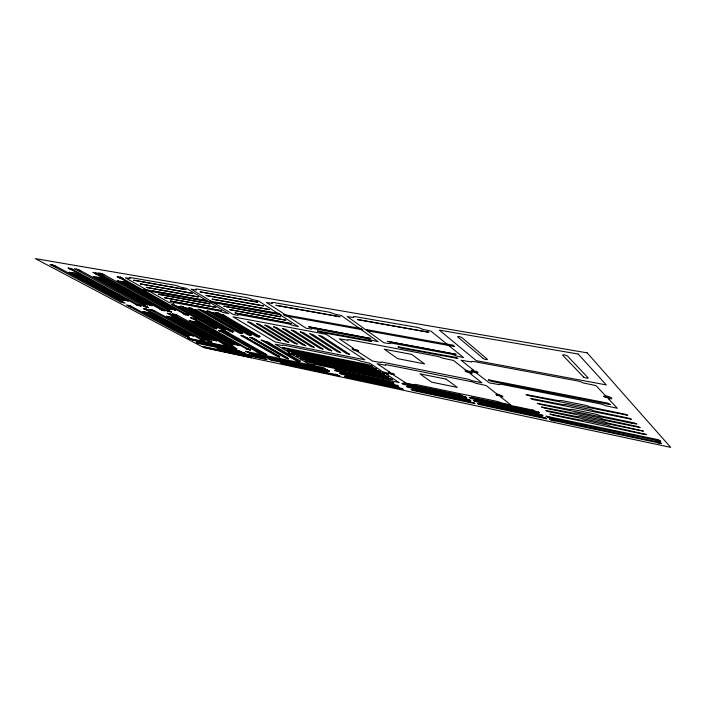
<?xml version="1.0" encoding="UTF-8"?>
<svg xmlns="http://www.w3.org/2000/svg" width="706" height="706" viewBox="0 0 706 706"><rect width="100%" height="100%" fill="white"/><g stroke="black" fill="none" stroke-linecap="round" stroke-linejoin="round"><path stroke-width="1.06" d="M631.905 423.212L636.821 423.979L634.482 422.991L599.782 415.702A4.642 0.838 14.9 0 0 594.576 413.919L573.343 409.586A4.563 0.821 15.2 0 0 570.192 409.639L537.222 403.302L540.972 404.609M529.862 395.837L627.722 415.296L625.322 414.263L589.845 406.938A4.757 0.891 15 0 0 584.489 405.103L562.814 400.77A4.677 0.874 15.2 0 0 559.637 400.858L526.014 394.583L529.879 395.898M300.368 331.864L303.615 332.738L331.785 350.811M349.646 354.412L346.478 353.556L318.741 335.341L322.042 336.224L349.673 354.35M264.935 325.139L268.068 325.995L297.226 343.99M386.738 374.339L387.126 374.321A3.945 0.671 17.2 0 0 388.053 373.748A3.945 0.671 17.2 0 0 383.773 372.106L382.608 371.674M414.51 384.841L406.294 383.217L392.801 374.551A3.98 0.68 17.1 0 1 388.503 372.9A3.98 0.68 17.1 0 1 389.456 372.318L389.774 372.168M273.637 326.79L276.796 327.655L305.716 345.658M322.969 349.143L319.889 348.296L291.357 330.143L294.57 331.017L322.995 349.073M282.444 328.458L285.63 329.323L314.267 347.431L311.222 346.584L282.426 328.519M339.939 316.782L275.87 305.283L339.965 316.729M331.767 350.873L328.652 350.026L300.359 331.935M340.645 352.638L337.468 351.756L309.484 333.62L312.776 334.467L340.68 352.568M247.841 321.892L250.912 322.748L280.52 340.689M535.077 399.314L530.762 398.546L534.566 399.878M534.548 399.808L631.411 419.249L629.046 418.243L593.949 410.945A4.704 0.865 15 0 0 588.672 409.127L567.218 404.794A4.624 0.847 15.2 0 0 564.059 404.873L535.104 399.269M297.182 344.051L294.19 343.213L264.918 325.201M641.886 433.784L646.652 434.578L610.69 426.389A4.501 0.777 14.9 0 0 605.73 424.703L585.106 420.397A4.421 0.768 15.1 0 0 582 420.388L549.886 414.078L553.522 415.313M540.955 404.547L631.914 423.247M608.801 397.301L609.613 398.131L608.281 397.955M189.482 337.406L185.669 336.48L126.312 304.939L130.328 305.839L189.499 337.362M305.672 345.737L302.662 344.89L273.628 326.869M545.235 408.192L640.174 427.598L637.88 426.618L603.471 419.329A4.598 0.821 14.9 0 0 598.379 417.599L577.358 413.275A4.518 0.803 15.1 0 0 574.225 413.301L541.528 407L545.244 408.262M549.974 411.316L545.756 410.583L548.165 411.58L643.448 431.128L607.178 422.929A4.545 0.803 14.9 0 0 602.094 421.191L581.276 416.875A4.474 0.785 15.1 0 0 578.161 416.884L550 411.263M370.721 338.536L308.778 326.834M553.513 415.252L641.886 433.828M603.868 396.145L608.828 397.24M387.532 341.342L456.147 354.324L387.515 341.413M280.485 340.751L277.537 339.921L247.815 321.945M308.787 326.772L370.738 338.483M288.772 342.401L285.815 341.554L256.357 323.489L259.437 324.363L288.825 342.331M465.175 370.871L469.437 371.859M472.958 370.906C477.062 370.588 481.527 374.409 474.026 371.771M289.486 352.744L289.284 352.753A3.715 0.591 18.1 0 0 288.798 353.379A3.715 0.591 18.1 0 0 292.946 354.95L307.781 363.475L314.938 364.852A3.636 0.574 17.9 0 1 316.394 364.578L385.935 379.104A3.812 0.627 17.2 0 1 390.392 380.605L399.137 382.599L386.747 374.392M263.409 305.945L206.064 295.505M269.198 309.59L212.038 299.106L269.215 309.519M245.847 351.394L322.695 367.473L325.704 369.026L249.024 352.974L245.838 351.447M274.793 313.19L217.969 302.706M477.671 401.387L476.824 401.22M198.289 296.961L146.327 287.404M285.736 320.206L229.45 309.634M206.073 295.426L263.506 305.875M469.393 371.93C472.623 373.792 465.475 372.115 465.175 370.959M474.044 371.683L472.967 370.915M204.21 300.5L152.496 290.925M291.066 323.622L235.019 312.987M496.124 394.628L500.166 395.51M659.466 440.8L654.912 439.6M353.715 349.293L357.527 350.15M501.048 396.304L497.077 395.378M133.761 280.194L186.137 289.654L133.743 280.264M215.833 307.331L164.472 297.703M221.455 310.746L170.331 301.03M229.441 309.537L285.78 320.136M654.93 439.52L659.501 440.738M146.345 287.342L198.315 296.899M235.045 312.917L291.119 323.56M537.01 413.725L536.242 413.045M103.764 275.005L99.996 273.416M239.59 332.252L242.193 332.773M497.077 395.289L496.133 394.636M540.752 416.787L540.002 416.125M500.122 395.589L500.651 396.004M248.362 333.991L250.992 334.512M158.541 294.252L210.088 303.907L158.523 294.331M256.816 335.659L259.481 336.188M382.281 372.212L383.164 372.38M164.489 297.632L215.824 307.313M389.677 372.786L393.277 373.668M464.027 397.857L466.145 398.978M170.349 300.95L221.472 310.675M100.014 273.346L103.773 274.943M186.569 308.416L185.369 308.028M194.935 309.987L193.709 309.59M80.034 270.875L76.336 269.233L78.287 269.86M297.279 360.334L299.829 360.881M214.006 327.39L216.495 327.893M222.461 329.058L224.976 329.578M292.099 354.412L290.89 354.015M230.606 330.673L233.156 331.193M177.506 315.776L174.285 314.355L177.533 315.706M143.883 305.83L145.692 306.378M246.57 337.609L246.147 337.53M255.431 339.383L254.954 339.286M320.771 367.358L324.213 368.355M188.175 337.009L186.596 336.541M324.16 368.417L322.13 368.002M131.298 306.792L129.604 306.272M210.767 341.713L209.152 341.245M534.671 411.201L532.589 410.054M538.299 414.175L536.992 413.787M542.023 417.237L540.734 416.849M277.723 355.771L278.208 355.868M185.299 335.782L186.931 336.277M286.345 357.571L286.83 357.668M250.259 352.876L248.618 352.515M128.113 305.398L129.851 305.936M207.873 340.477L209.514 340.963M248.512 352.515L247.091 351.87L250.295 352.806M229.847 345.04L231.524 345.543M461.998 395.987L459.862 394.848M470.355 402.058L468.316 400.955M410.239 387.206L409.533 387.038M414.872 390.294L414.201 390.136M389.359 381.699L388.229 381.319M393.93 384.664L392.801 384.293M398.643 387.726L396.534 386.641M338.077 370.932L337.477 370.774M342.931 373.898L342.331 373.739M166.898 310.243L168.028 310.499M169.961 311.646L168.919 311.417M347.405 376.819L348.102 376.916M233.951 348.287L234.498 348.429M241.117 351.994L240.269 351.72M262.729 358.207L261.82 357.916M248.521 356.654L249.059 356.795M220.034 349.152L219.548 349.029M191.953 339.489L192.817 339.78M199.207 343.151L198.774 343.037M207.07 347.811L207.899 348.084M96.29 272.984L92.795 272.375L162.274 310.322M95.239 273.716L98.734 274.325M96.793 277.184L93.368 276.584L95.769 277.882L99.184 278.491M77.192 273.831L74.792 273.407L125.571 300.606M79.257 274.775L75.939 274.193L73.521 272.895L76.848 273.487L128.368 301.135L122.985 299.37L126.233 299.988M206.893 300.641L143.477 289.239L145.771 290.528L209.091 301.947M202.701 310.905L205.393 311.408L242.846 333.153L240.234 332.641M211.721 312.599L214.439 313.111L251.645 334.9L249.006 334.37M220.413 314.232L223.167 314.744L260.126 336.577L257.452 336.047M176.465 306.21L179.05 306.695L217.166 328.272L214.65 327.778M185.14 307.842L187.752 308.328L225.646 329.949L223.096 329.446M193.497 309.404L196.144 309.908L233.81 331.573L231.233 331.061M206.117 311.831L202.913 311.09M215.162 313.535L211.941 312.784M223.89 315.167L220.634 314.417M179.792 307.11L176.685 306.386M186.613 308.398L188.493 308.751M194.98 309.969L196.877 310.322M273.399 312.511L274.837 313.12M202.825 299.829L204.246 300.429M145.665 303.836L142.321 303.201L147.775 304.992L96.316 277.105M146.61 304.515L144.201 304.057L93.845 276.664M159.741 309.096L163.112 309.74M161.806 310.225L165.178 310.878L95.804 272.895M608.21 397.928L605.113 397.319L603.859 396.234M170.596 313.861L167.234 313.208L225.196 344.846M357.792 350.856L354.986 350.15M169.263 314.32L172.617 314.973M150.678 313.261L148.366 312.811L190.867 335.571M169.608 316.888L166.316 316.244L171.593 317.974M152.47 314.073L147.254 312.361L150.457 312.987L193.55 336.127L188.634 334.512L191.758 335.156M227.129 332.235L224.605 331.732L264.053 354.112M228.859 333.047L223.502 331.282L226.997 331.979L266.965 354.721L261.908 353.062L265.306 353.777M245.282 337.097L279.408 356.345L278.243 356.098M254.142 338.871L288.039 358.145L286.415 357.695M246.623 337.592L247.1 337.689M255.493 339.374L255.969 339.462M265.5 341.669L268.139 342.207L300.394 361.207L297.835 360.678M268.765 342.569L265.747 341.88M393.427 374.277L390.78 373.606M383.173 372.389L385.829 373.077M292.178 354.412L294.049 354.8L292.875 354.077M210.379 339.127L207.167 338.456L212.153 340.089L169.149 316.8M211.112 339.674L208.799 339.198L166.775 316.332M223.008 343.796L226.247 344.475M224.746 344.749L227.976 345.428L170.128 313.773M278.393 355.93L278.852 356.027M287.015 357.73L287.483 357.827M251.654 354.174L327.796 370.244M253.304 355.092L329.331 371.162M269.127 359.133L324.689 370.897L326.216 371.815L270.742 360.042M549.895 419.09L660.401 442.53M550.98 419.991L661.204 443.412M281.129 362.902L337.159 374.824L338.659 375.724M282.718 363.802L339.815 376.086L335.138 374.277L337.212 375.53M321.98 367.976L320.771 367.438M357.854 350.882L358.754 350.97L357.51 350.211M393.489 374.295L394.354 374.392L393.26 373.73M481.007 404.3L481.88 404.414L480.592 403.55M472.729 398.228L473.629 398.387L472.305 397.452M405.067 384.055L405.879 384.152L404.432 383.261M248.547 356.777L249.165 357.068L208.023 348.199M199.251 343.054L197.636 342.242M233.968 348.411L235.53 349.232M220.034 349.038L219.372 348.729L261.714 357.81M122.217 301.903C126.586 304.295 117.372 300.209 122.191 301.868M129.878 305.972L131.342 306.731M186.949 336.321L188.193 336.947M53.868 266.012C47.514 262.57 60.654 268.492 53.877 266.038M129.551 306.21L128.113 305.486M186.543 336.48L185.334 335.871M192.932 339.886L194.185 340.548M198.254 342.922L196.524 342.004L240.102 351.182L241.77 352.109M191.326 339.383L193.073 340.318L236.713 349.479L235.019 348.543M206.443 347.705L208.12 348.596M69.541 272.366L120.479 299.529L122.8 299.979L71.924 272.79M143.344 311.734L185.996 334.476L188.228 334.944L145.639 312.184M219.019 348.905L217.342 348.005L261.758 357.412L263.382 358.321M68.464 268.148L138.297 305.698M143.803 308.654L202.181 340.045M70.891 268.571L140.644 306.148M146.142 309.113L204.44 340.521M78.304 269.886L80.052 270.813M145.718 306.422L147.183 307.251L143.9 305.919M209.55 341.016L210.776 341.651M209.091 341.166L207.873 340.548M149.469 305.16L99.281 277.74L101.77 278.182L151.896 305.627M213.83 340.318L171.955 317.444L174.356 317.921L216.151 340.795M231.091 345.816L232.742 346.284L231.55 345.596M238.919 350.935L240.119 351.597M249.58 356.901L251.195 357.792M168.61 310.816L170.058 311.584M168.275 311.072L166.837 310.322M231.038 345.737L229.821 345.102M117.637 280.873L167.366 308.478L169.864 308.946L120.196 281.323M189.623 320.824L231.012 343.796L233.395 344.281L192.085 321.309M172.811 309.616L123.259 281.985L125.836 282.444L175.317 310.093M236.183 344.943L194.98 321.971L197.451 322.457L238.584 345.437M120.205 277.14L188.202 315.317M193.541 318.318L250.012 350.017M117.584 276.681L185.687 314.832M191.035 317.824L247.603 349.514M259.199 353.212L219.628 330.885L222.134 331.379L261.626 353.724M283.018 363.978L280.829 362.734L285.436 364.49M338.236 370.888L336.691 369.988M343.098 373.853L341.572 372.971M477.697 401.335L476.382 400.452M290.846 353.935L289.645 353.274L292.866 354.024M346.602 376.051L348.093 376.898M337.3 370.738L335.756 369.794L388.194 380.79L389.641 381.734M342.154 373.703L340.636 372.777L392.783 383.773L394.213 384.699M347.167 376.766L345.684 375.857L397.522 386.853L398.916 387.762M387.188 380.578L388.238 381.258M391.786 383.561L392.818 384.232M465.863 370.2L467.231 370.729A4.58 0.882 16.3 0 1 472.023 372.627A4.58 0.882 16.3 0 1 470.496 373.297L469.949 373.377L481.933 382.837L471.52 380.578A4.404 0.812 16.3 0 0 466.384 378.822L383.04 362.266A4.157 0.741 17.2 0 0 381.019 362.54L372.486 361.04L357.227 351.226A4.245 0.777 17.5 0 1 352.585 349.417A4.245 0.777 17.5 0 1 353.415 348.676L353.697 348.49M382.458 371.585L369.838 363.246L360.74 361.225A4.024 0.697 17.5 0 0 356.018 359.636L284.103 345.225A3.839 0.635 18.2 0 0 282.665 345.552L275.358 344.263L289.522 352.691M385.82 373.147L386.897 373.862L382.281 372.283M404.838 384.002L403.408 383.049L460.956 395.078L462.271 396.031M409.339 386.994L407.936 386.058L465.113 398.087L466.401 399.022M413.981 390.083L412.604 389.165L469.402 401.185L470.664 402.102M353.6 348.42L339.251 338.836L348.076 340.274A4.404 0.838 17.6 0 1 350.061 339.868L437.023 356.256A4.668 0.927 16.6 0 1 442.441 358.101L453.446 360.431L465.775 370.129M390.762 373.509L389.668 372.856M354.968 350.052L353.724 349.302M408.95 386.27L410.389 387.162M413.61 389.377L415.022 390.25M389.686 372.115L377.11 363.705L385.652 365.276A4.13 0.732 17.2 0 1 387.656 364.958L470.681 381.54A4.377 0.803 16.3 0 1 475.712 383.243L486.143 385.538L496.83 393.966M496.874 394.001L498.18 394.513A4.298 0.768 16 0 1 502.601 396.251A4.298 0.768 16 0 1 501.013 396.754L500.501 396.754L510.906 405.059L500.96 402.808A4.139 0.706 16.1 0 0 496.23 401.202L416.566 384.611A3.909 0.653 16.9 0 0 414.51 384.761L414.519 384.779M472.482 398.166L471.184 397.222L533.789 410.301L534.936 411.254M476.55 401.158L475.279 400.223L537.425 413.292L538.554 414.228M480.733 404.238L479.489 403.32L541.175 416.372L542.287 417.29M473.382 370.041L461.106 360.228L471.634 361.975A4.836 0.98 16.1 0 1 474.467 361.631L577.208 380.887A5.224 1.085 14.8 0 1 583.05 382.899L595.943 385.582L605.316 395.51L606.745 396.075A5.136 1.024 14.6 0 1 611.696 398.096A5.136 1.024 14.6 0 1 609.19 398.678L608.413 398.784L617.353 408.28L605.201 405.641A4.907 0.935 14.7 0 0 599.765 403.779L502.31 384.505A4.554 0.856 15.9 0 0 499.495 384.682L489.443 382.908L476.215 372.883A4.642 0.9 16.2 0 1 471.405 370.968A4.642 0.9 16.2 0 1 472.967 370.288L473.488 370.147M583.5 376.969L562.806 355.321A2.603 0.6 14.8 0 1 564.447 354.95A2.603 0.6 14.8 0 1 567.606 356.159L588.063 377.807A2.462 0.521 14.7 0 1 586.439 378.081A2.462 0.521 14.7 0 1 583.491 376.969M353.688 317.444L353.68 317.418A4.942 1.05 17.6 0 1 355.895 316.765L416.814 327.302A5.145 1.138 16.8 0 1 422.815 329.358L430.845 331.052L463.604 357.598L456.067 355.965A4.818 0.98 16.4 0 0 450.419 354.024L392.298 343.24A4.633 0.918 17.1 0 0 389.986 343.645L383.87 342.754L347.29 316.535L353.653 317.515M272.137 303.306L272.048 303.192A4.695 0.944 18.6 0 1 273.743 302.556L328.299 311.99A4.863 1.015 18 0 1 334.026 313.949L341.307 315.494L378.134 341.686L371.197 340.151A4.545 0.891 17.4 0 0 365.867 338.333L313.429 328.608A4.395 0.83 18 0 0 311.637 329.067L306.192 328.281L266.444 302.486L272.101 303.377M428.727 332.217L357.315 319.527L428.71 332.261M398.122 346.858L400.867 348.067L457.956 358.498L455.193 357.289L398.131 346.84M196.162 289.919L191.088 289.178L233.359 314.532L238.213 315.211A4.21 0.75 18.8 0 1 239.563 314.708L286.98 323.498A4.333 0.803 18.3 0 1 292.099 325.228L298.444 326.64L258.37 300.853L251.742 299.432A4.624 0.909 18.9 0 0 246.279 297.579L197.265 289.107A4.501 0.838 19.4 0 0 196.047 289.778L196.162 289.919M546.047 416.196L548.703 417.749L660.781 441.285L658.38 439.741L546.082 416.161M148.622 307.657L78.79 269.71L74.368 268.686L144.395 306.686L148.542 307.701M149.637 309.44L208.102 341.13L212.1 342.101L153.776 310.393L149.637 309.44M50.188 264.512L121.017 302.186L125.112 303.139L54.415 265.447L50.232 264.485M317.524 330.964L320.259 332.173L371.762 341.58L369.009 340.363L317.532 330.946M129.922 278.455L125.35 277.767L169.405 302.627L173.773 303.227A4.059 0.68 19.4 0 1 174.761 302.689L217.951 310.702A4.157 0.724 19 0 1 222.858 312.352L228.709 313.667L186.296 288.339L180.304 287.077A4.448 0.812 19.6 0 0 174.991 285.259L130.601 277.59A4.342 0.759 19.9 0 0 129.772 278.288L129.922 278.455M372.283 366.282L285.339 348.79L282.541 347.423L369.573 364.896L372.283 366.282M171.567 312.078L167.287 311.117L98.002 272.807L102.502 273.796L171.54 312.026M172.405 313.852L229.997 345.693L234.101 346.69L176.659 314.832L172.44 313.826M376.466 369.035L289.919 351.517L287.165 350.15L373.792 367.667L376.466 369.035M380.587 371.744L294.437 354.209L291.71 352.85L377.939 370.403L380.578 371.718M488.42 379.828L491.094 381.328L610.531 404.67L608.034 403.179L488.473 379.784M384.646 374.409L298.894 356.857L296.193 355.559L382.025 373.086L384.638 374.436M388.635 377.039L303.28 359.469L300.624 358.207L386.05 375.733L388.635 377.022M392.571 379.634L307.604 362.046L304.974 360.775L390.012 378.337L392.571 379.634M257.664 302.194L199.974 291.834L257.69 302.142M192.253 293.369L140.088 283.865L192.27 293.308M280.335 316.72L223.723 306.166L280.256 316.738M551.677 418.023L547.521 416.919L551.695 417.97M154.711 311.328L151.481 309.925L154.614 311.328M587.136 352.841L35.3 258.625L203.884 347.679L670.7 447.375L587.136 352.841M578.17 354.033L439.353 330.126L476.259 360.651L606.304 384.92L578.17 354.033M71.368 268.651L67.997 268.068L70.476 269.401L73.839 269.983L71.368 268.651M120.708 277.229L117.081 276.593L119.508 277.952L123.126 278.588L120.708 277.229M101.452 277.837L98.002 277.22L100.393 278.535L103.844 279.144L101.452 277.837M125.553 282.091L121.97 281.465L124.335 282.779L127.91 283.415L125.553 282.091M72.383 272.869L69.082 272.287L71.509 273.575L74.801 274.157L72.383 272.869M120.691 281.412L117.143 280.785L119.508 282.1L123.056 282.727L120.691 281.412M279.055 313.543L210.256 301.18L212.444 302.495L281.129 314.885L279.055 313.543M361.004 328.502L283.415 314.541L285.48 315.882L362.91 329.861L361.004 328.502M453.04 345.199L366.352 329.596L368.241 330.955L454.717 346.575L453.04 345.199M200.575 309.669L197.892 309.175L239.537 333.223L242.14 333.744L200.575 309.669M209.603 311.364L206.893 310.852L248.256 334.953L250.886 335.474L209.603 311.364M218.313 312.987L215.568 312.476L256.666 336.621L259.323 337.15L218.313 312.987M174.303 304.983L171.726 304.507L214.077 328.369L216.583 328.872L174.303 304.983M182.986 306.616L180.374 306.122L222.487 330.037L225.02 330.54L182.986 306.616M191.352 308.178L188.714 307.684L230.58 331.652L233.148 332.155L191.352 308.178M326.216 334.309L232.989 316.809L275.111 341.916L364.781 359.795L326.216 334.309M150.254 304.56L146.892 303.915L152.364 305.716L150.254 304.56M173.72 309.016L170.243 308.354L172.326 309.519L175.803 310.181L173.72 309.016M121.82 299.3L118.599 298.682L123.965 300.447L121.82 299.3M168.955 308.266L165.495 307.604L167.587 308.769L171.037 309.431L168.955 308.266M411.589 354.386L384.249 349.179L397.716 358.674L424.58 363.899L411.589 354.386M139.011 305.107L135.755 304.489L141.103 306.236L139.011 305.107M186.658 314.267L183.163 313.596L185.201 314.735L188.687 315.405L186.658 314.267M146.601 309.202L143.353 308.566L148.648 310.305L146.601 309.202M194.026 318.406L190.549 317.735L196.021 319.527L194.026 318.406M174.153 317.647L170.834 316.994L176.138 318.733L174.153 317.647M197.274 322.183L193.85 321.512L199.224 323.277L197.274 322.183M146.08 312.273L142.903 311.646L148.101 313.349L146.08 312.273M192.561 321.398L189.155 320.736L194.512 322.492L192.561 321.398M221.993 331.123L218.525 330.434L223.864 332.182L221.993 331.123M243.393 336.003L240.817 335.491L277.449 356.565L279.938 357.086L243.393 336.003M252.263 337.777L249.659 337.256L286.018 358.357L288.542 358.877L252.263 337.777M263.665 340.601L261.035 340.071L296.926 361.11L299.476 361.64L263.665 340.601M446.015 379.096L419.902 373.845L431.666 382.149L457.329 387.409L446.015 379.096M214.836 339.921L211.606 339.259L216.601 340.892L214.836 339.921M237.313 344.563L233.977 343.875L239.052 345.534L237.313 344.563M187.461 334.388L184.354 333.753L189.261 335.35L187.461 334.388M232.698 343.734L229.388 343.045L234.436 344.704L232.698 343.734M203.116 339.657L199.983 339.012L204.872 340.61L203.116 339.657M248.777 349.161L245.432 348.464L250.471 350.114L248.777 349.161M260.426 352.876L257.055 352.17L262.094 353.821L260.426 352.876M235.327 348.023L187.681 338.059L189.437 338.995L237.031 348.967L235.327 348.023M465.466 396.701L401.873 383.376L403.302 384.32L466.763 397.646L465.466 396.701M538.422 411.977L469.261 397.496L470.549 398.44L539.552 412.922L538.422 411.977M392.554 382.343L334.591 370.165L336.127 371.1L393.992 383.279L392.554 382.343M469.578 399.684L406.391 386.367L407.794 387.303L470.858 400.62L469.578 399.684M542.014 414.951L473.347 400.478L474.617 401.405L543.126 415.878L542.014 414.951M253.701 354.491L251.336 353.997L255.987 355.771L253.701 354.491M327.372 369.988L324.769 369.441L329.508 371.268L327.372 369.988M243.773 352.532L196.374 342.525L198.095 343.434L245.432 353.45L243.773 352.532M397.099 385.308L339.462 373.13L340.972 374.056L398.511 386.235L397.099 385.308M271.219 359.46L268.818 358.957L273.451 360.722L271.219 359.46M325.254 370.906L322.668 370.359L327.372 372.177L325.254 370.906M473.814 402.764L411.051 389.456L412.428 390.374L475.067 403.682L473.814 402.764M545.712 418.014L477.556 403.558L478.8 404.467L546.806 418.914L545.712 418.014M553.08 419.629L549.683 418.914L551.183 420.158L554.572 420.882L553.08 419.629M660.251 442.362L656.421 441.55L657.551 442.777L661.354 443.589L660.251 442.362M265.421 358.754L217.113 348.499L218.789 349.399L267.036 359.663L265.421 358.754M401.793 388.379L344.493 376.192L345.975 377.101L403.179 389.28L401.793 388.379M249.933 356.433L202.904 346.417L204.581 347.308L251.557 357.324L249.933 356.433M483.195 358.454L457.823 337A2.409 0.538 16.3 0 1 459.024 336.594A2.409 0.538 16.3 0 1 462.068 337.742L487.255 359.204A2.277 0.477 16 0 1 486.037 359.513A2.277 0.477 16 0 1 483.178 358.454"/></g></svg>
